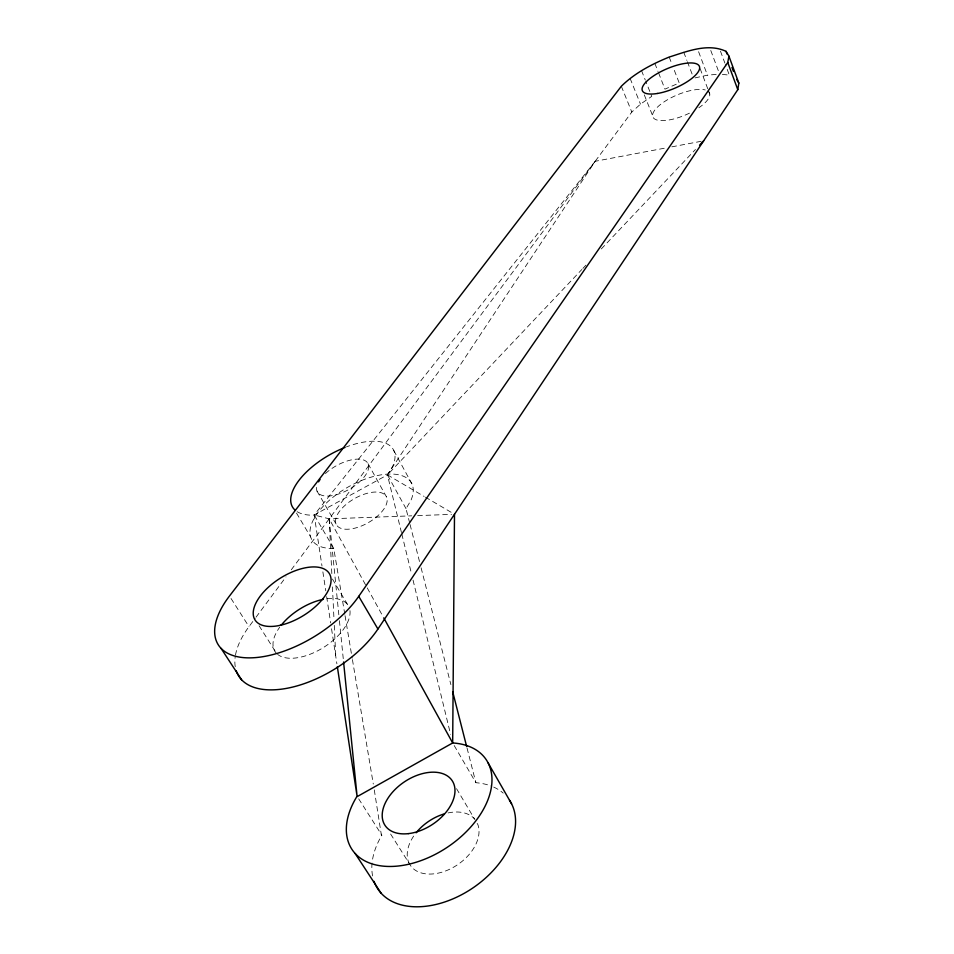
<?xml version="1.0" encoding="UTF-8"?>
<svg xmlns="http://www.w3.org/2000/svg" width="954" height="954" viewBox="0 0 954 954"><rect width="100%" height="100%" fill="white"/><g stroke="black" fill="none" stroke-linecap="round" stroke-linejoin="round"><path stroke-width="0.72" stroke-dasharray="4.77 3.58" d="M409.707 523.102L406.022 508.673L410.947 500.337A57.312 27.749 -29.7 0 0 381.898 474.722A57.312 27.749 -29.7 0 0 316.478 514.6A57.312 27.749 -29.7 0 0 331.956 548.502L333.733 548.323L344.799 614.209M297.171 511.69A58.015 26.879 -29.6 0 0 312.411 515.172L314.2 514.981L387.431 474.877L392.523 466.625A58.015 26.879 -29.6 0 0 346.421 446.889M401.455 532.535L387.431 474.877L595.189 161.286L666.047 147.918M374.29 789.9L381.493 835.859A79.397 52.208 -34.3 0 0 372.227 861.665M235.471 655.148A86.611 45.232 -32.2 0 1 248.982 626.659L255.159 618.371M256.03 617.19L285.997 576.896M291.292 569.788L631.81 112.047L640.48 104.141L651.761 96.354L645.834 81.448M595.189 161.286L314.2 514.981L321.987 566.02M406.022 508.673L387.431 474.877L581.868 269.481M582.894 268.396L585.959 265.152M601.318 248.934L695.466 149.48M695.049 77.894L707.427 75.175L719.59 74.102M671.831 146.833L702.204 141.109M333.733 548.323L314.2 514.981L329.19 518.845L411.746 515.828M417.649 515.613L451.552 514.373M722.369 74.388L729.321 75.116L725.386 64.467M387.431 474.877L424.125 496.426M425.389 497.165L451.969 512.775M231.035 598.48L248.982 626.659M358.692 798.844L381.91 835.287M259.071 625.717L275.181 651.177M390.627 834.058L411.102 866.411A39.674 26.068 -34.3 0 0 455.773 865.898A39.674 26.068 -34.3 0 0 477.906 824.661L475.664 820.881M332.445 579.042L348.317 605.802A43.276 22.586 -32.2 0 0 325.874 598.873M456.537 788.672L474.913 819.617M296.515 513.085L310.67 536.983M454.176 745.527L475.879 782.709A79.397 52.208 -34.3 0 1 491.024 785.977M317.014 491.095L336.07 523.984M368.053 463.716L386.489 496.915A28.644 13.857 -29.7 0 1 353.958 528.385A28.644 13.857 -29.7 0 1 343.667 506.634A28.644 13.857 -29.7 0 1 386.489 496.915M331.813 573.592L329.19 518.845L366.527 586.603M367.242 587.902L383.031 616.57M393.787 450.515L411.913 483.893M621.328 86.254L631.81 112.047M630.117 78.407L640.48 104.141M644.284 94.851L652.584 115.601M641.529 70.608L645.298 80.088M654.826 63.346L658.021 71.49M658.558 72.85L664.95 89.139L679.212 82.95L673.929 69.332M669.183 57.061L671.819 63.882M683.732 52.16L686.868 60.388M687.393 61.76L692.628 75.449M700.141 68.652L707.737 88.71M708.238 90.058L709.764 94.064M698.59 51.719L707.427 75.175M710.778 50.479L719.077 72.719M720.461 51.158L724.897 63.131M410.065 524.545L419.629 562.037M421.096 567.809L450.884 684.638M467.055 748.091L475.879 782.709M401.813 533.978L411.281 572.889M413.034 580.092L450.574 734.318M345.038 615.676L352.169 658.129M352.42 659.596L373.3 784.045M322.869 571.863L325.767 590.824M326.65 596.655L330.656 622.902M331.539 628.746L336.893 663.817M329.19 518.845L338.837 614.781M339.433 620.684L343.44 660.538M332.445 586.913L333.995 619.456M334.282 625.383L335.772 656.447M372.585 875.939A79.397 52.208 -34.3 0 1 372.072 863.072M493.719 787.098A79.397 52.208 -34.3 0 1 503.211 793.12M409.576 864.145A39.674 26.068 -34.3 0 1 414.43 835M448.022 812.927A39.674 26.068 -34.3 0 1 474.436 818.818M708.428 91.548A30.731 10.852 -23 0 1 698.841 107.766M689.444 113.168A30.731 10.852 -23 0 1 654.682 119.023A30.731 10.852 -23 0 1 667.991 99.454A30.731 10.852 -23 0 1 705.233 89.962M349.975 610.643A43.276 22.586 -32.2 0 1 322.297 648.219A43.276 22.586 -32.2 0 1 277.638 654.408M276.72 653.609A43.276 22.586 -32.2 0 1 279.689 627.231M235.233 666.679A86.611 45.232 -32.2 0 1 235.256 656.412M325.409 473.566A29.002 13.428 -29.6 0 1 366.014 461.259A29.002 13.428 -29.6 0 1 347.602 490.177A29.002 13.428 -29.6 0 1 316.609 487.375"/><path stroke-width="1.43" d="M454.498 514.254L452.673 742.963A80.744 51.063 -33.9 0 1 483.129 809.886A80.744 51.063 -33.9 0 1 383.031 866.125A80.744 51.063 -33.9 0 1 356.665 796.9L452.673 742.963L383.758 617.87M236.234 670.805A86.611 45.232 -32.2 0 0 298.328 685.544A86.611 45.232 -32.2 0 0 377.927 629.02L737.788 89.664L738.837 83.117L728.904 56.107L726.042 51.349C707.844 42.799 687.035 51.468 669.183 57.061C651.844 64.156 634.792 72.981 621.328 86.254L229.473 596.023A87.685 44.039 -32 0 0 249.077 657.866A87.685 44.039 -32 0 0 358.74 596.345L727.771 62.499L728.904 56.107M699.556 145.151L703.658 140.834M355.15 853.496L381.063 893.171M221.054 648.35L241.577 679.761M736.643 79.409L738.837 83.117M358.74 596.345L377.927 629.02M488.257 763.176L511.559 803.769M727.771 62.499L737.788 89.664M726.042 51.349L727.031 54.032M731.968 67.436L733.447 71.467M452.721 691.841L466.685 746.648M337.346 666.763L357.094 796.328L343.583 662.016M509.508 800.251A79.397 52.208 -34.3 0 1 467.066 891.656A79.397 52.208 -34.3 0 1 374.051 881.365M416.099 832.806A39.674 26.068 -34.3 0 1 444.099 813.941M281.358 625.037A43.276 22.586 -32.2 0 1 323.227 599.339M295.144 510.187A58.015 26.879 -29.6 0 1 345.109 447.402M318.576 481.865A29.002 13.428 -29.6 0 1 320.079 479.492M657.544 93.456A31.005 10.482 -23.2 0 0 699.628 67.305A31.005 10.482 -23.2 0 0 655.422 74.71A31.005 10.482 -23.2 0 0 657.544 93.456M280.369 625.275A43.801 21.978 -32 0 0 330.179 575.226A43.801 21.978 -32 0 0 265.892 589.608A43.801 21.978 -32 0 0 280.369 625.275M408.288 833.641A40.342 25.496 -33.8 0 0 453.973 784.331A40.342 25.496 -33.8 0 0 393.525 791.093A40.342 25.496 -33.8 0 0 408.288 833.641"/></g></svg>
